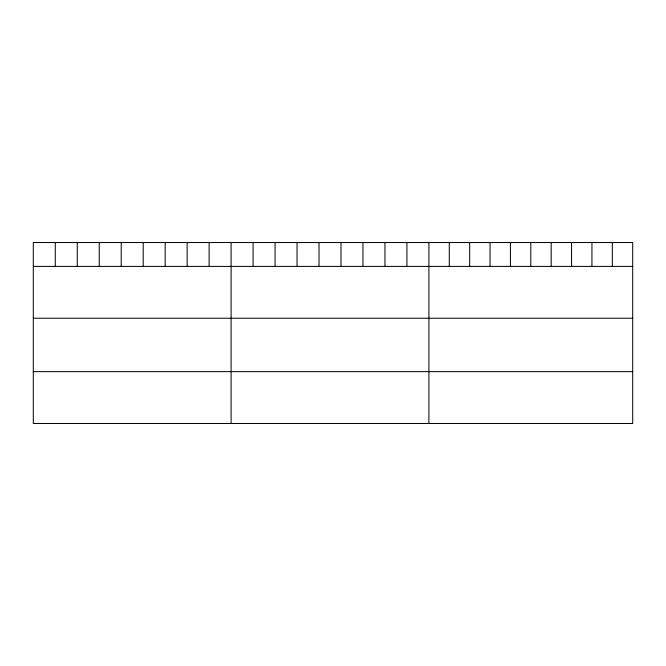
<?xml version="1.0" encoding="UTF-8"?>
<svg xmlns="http://www.w3.org/2000/svg" width="666" height="666" viewBox="0 0 666 666"><rect width="100%" height="100%" fill="white"/><g stroke="black" fill="none" stroke-linecap="round" stroke-linejoin="round"><path stroke-width="1" d="M632.7 266.4L632.7 423.476L33.3 423.476L33.3 242.524L632.7 242.524L632.7 266.4L33.3 266.4M33.3 318.231L632.7 318.231M33.3 371.636L632.7 371.636M612.32 242.524L612.32 266.4M591.941 242.524L591.941 266.4M571.561 242.524L571.561 266.4M551.182 242.524L551.182 266.4M530.802 242.524L530.802 266.4M510.422 242.524L510.422 266.4M490.043 242.524L490.043 266.4M469.663 242.524L469.663 266.4M449.284 242.524L449.284 266.4M428.904 242.524L428.904 423.476M406.926 242.524L406.926 266.4M384.948 242.524L384.948 266.4M362.97 242.524L362.97 266.4M340.992 242.524L340.992 266.4M319.014 242.524L319.014 266.4M297.036 242.524L297.036 266.4M275.058 242.524L275.058 266.4M253.08 242.524L253.08 266.4M231.102 242.524L231.102 423.476M209.124 242.524L209.124 266.4M187.146 242.524L187.146 266.4M165.168 242.524L165.168 266.4M143.19 242.524L143.19 266.4M121.212 242.524L121.212 266.4M99.234 242.524L99.234 266.4M77.256 242.524L77.256 266.4M55.278 242.524L55.278 266.4"/></g></svg>
